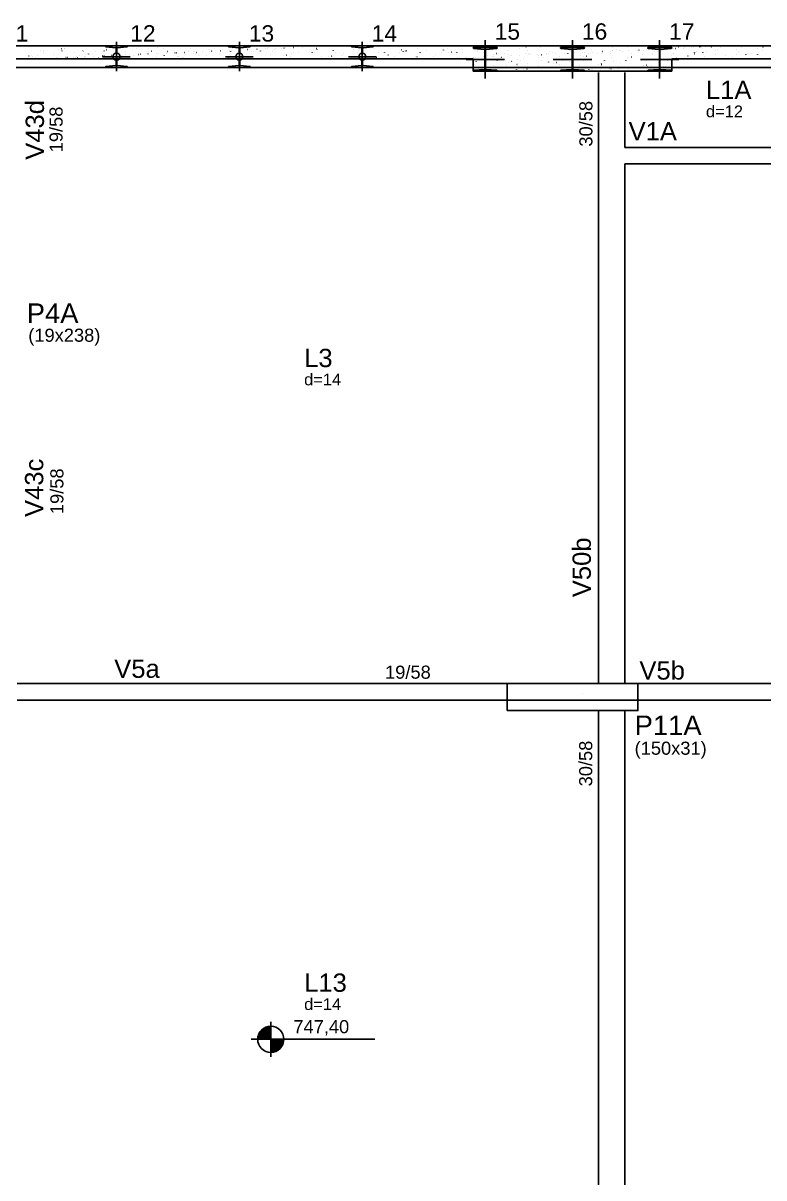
# Model space of a CAD drawing. Header units: millimetres. Extents: x 4424 to 9312, y 4538 to 9372.
# Drawn here: x 5926 to 6776, y 7634 to 8959 of the extents above; entities that cross this region are included whole.
import ezdxf

# ---------------------------------------------------------------- set-up
doc = ezdxf.new("R2010")
doc.units = ezdxf.units.MM
for name, color, linetype in [('1', 4, 'Continuous'), ('10', 13, 'Continuous'), ('11', 22, 'Continuous'), ('12', 3, 'Continuous'), ('13', 76, 'Continuous'), ('19', 5, 'Continuous'), ('242', 3, 'Continuous'), ('26', 1, 'Continuous'), ('27', 10, 'Continuous'), ('3', 2, 'Continuous'), ('49', 20, 'Continuous'), ('51', 6, 'Continuous'), ('52', 21, 'Continuous'), ('8', 5, 'Continuous'), ('9', 3, 'Continuous')]:
    doc.layers.add(name, color=color, linetype=linetype)
doc.styles.get("Standard").update_dxf_attribs({"font": 'arial.ttf'})

# ---------------------------------------------------------------- blocks, each defined once
blk = doc.blocks.new('_H9EFD498501-005')
for p, q in [((2360.773341, 4540.147915), (2360.773341, 4540.147915)), ((2360.773341, 4540.147915), (2360.773341, 4540.147915)), ((2360.773341, 4539.849098), (2360.773341, 4539.849098)), ((2360.773341, 4539.849098), (2360.773341, 4539.849098)), ((2360.773341, 4539.849098), (2360.773341, 4539.849098)), ((2360.773341, 4531.401439), (2360.773341, 4531.401439)), ((2361.744038, 4540.363114), (2361.81726, 4540.379347)), ((2362.552312, 4533.719839), (2362.597969, 4533.779341)), ((2363.103394, 4539.95083), (2363.178322, 4539.954101)), ((2363.168347, 4534.175131), (2363.178137, 4534.249489)), ((2364.976609, 4540.032616), (2365.051538, 4540.035888)), ((2368.807335, 4541.871545), (2368.852993, 4541.931047)), ((2373.818186, 4540.418648), (2373.893114, 4540.421919)), ((2375.91966, 4540.991566), (2375.92945, 4541.065924)), ((2379.307142, 4531.366203), (2379.380364, 4531.382436)), ((2383.933549, 4540.860294), (2384.008478, 4540.863566)), ((2385.806764, 4540.94208), (2385.881693, 4540.945352)), ((2386.784271, 4533.673854), (2386.829929, 4533.733356)), ((2387.006764, 4535.167079), (2387.016553, 4535.241438)), ((2389.18127, 4536.797683), (2389.226927, 4536.857185)), ((2392.925152, 4541.676806), (2392.970809, 4541.736308)), ((2394.648341, 4541.328112), (2394.72327, 4541.331383)), ((2396.514359, 4535.180951), (2396.587581, 4535.197184)), ((2398.270078, 4530.681043), (2398.279867, 4530.755402)), ((2399.758076, 4541.983515), (2399.767866, 4542.057873)), ((2400.175469, 4535.992599), (2400.248691, 4536.008832)), ((2404.763704, 4541.769758), (2404.838633, 4541.77303)), ((2406.63692, 4541.851545), (2406.711848, 4541.854816)), ((2410.902088, 4533.479116), (2410.947745, 4533.538617)), ((2411.02139, 4537.497479), (2411.03118, 4537.571837)), ((2413.355465, 4538.914534), (2413.428687, 4538.930767)), ((2415.478497, 4542.237576), (2415.553425, 4542.240848)), ((2417.157112, 4541.630821), (2417.202769, 4541.690323)), ((2422.181915, 4532.23068), (2422.191704, 4532.305038)), ((2425.59386, 4542.679223), (2425.668788, 4542.682494)), ((2427.467075, 4542.761009), (2427.542004, 4542.76428)), ((2430.562682, 4542.729282), (2430.635905, 4542.745515)), ((2434.933228, 4539.047115), (2434.943017, 4539.121473)), ((2435.134048, 4533.433131), (2435.179705, 4533.492632)), ((2437.531046, 4536.556959), (2437.576703, 4536.616461)), ((2441.274929, 4541.436082), (2441.320586, 4541.495584)), ((2446.020331, 4533.222628), (2446.030121, 4533.296986)), ((2448.125786, 4533.732371), (2448.199008, 4533.748604)), ((2451.786896, 4534.54402), (2451.860118, 4534.560252)), ((2458.771644, 4540.039063), (2458.781433, 4540.113422)), ((2459.251865, 4533.238392), (2459.297522, 4533.297893)), ((2464.966892, 4537.465954), (2465.040114, 4537.482187)), ((2465.506888, 4541.390097), (2465.552546, 4541.449599)), ((2362.366668, 4528.085768), (2362.366668, 4528.085768)), ((2362.366668, 4528.085768), (2362.366668, 4528.085768)), ((2364.510057, 4528.085768), (2364.510057, 4528.085768)), ((2366.127146, 4528.444268), (2366.200368, 4528.460501)), ((2374.22058, 4528.085768), (2374.22058, 4528.085768)), ((2374.255451, 4528.350644), (2374.265241, 4528.425002)), ((2382.496382, 4528.085768), (2382.496382, 4528.085768)), ((2382.496382, 4528.085768), (2382.496382, 4528.085768)), ((2386.074491, 4528.085768), (2386.074491, 4528.085768)), ((2397.928403, 4528.085768), (2397.928403, 4528.085768)), ((2397.928403, 4528.085768), (2397.928403, 4528.085768)), ((2397.928403, 4528.085768), (2397.928403, 4528.085768)), ((2406.763627, 4528.085768), (2406.763627, 4528.085768)), ((2406.763627, 4528.085768), (2406.763627, 4528.085768)), ((2406.763627, 4528.085768), (2406.763627, 4528.085768)), ((2407.158205, 4528.599993), (2407.203863, 4528.659494)), ((2409.782315, 4528.085768), (2409.782315, 4528.085768)), ((2409.782315, 4528.085768), (2409.782315, 4528.085768)), ((2409.782315, 4528.085768), (2409.782315, 4528.085768)), ((2421.636227, 4528.085768), (2421.636227, 4528.085768)), ((2421.636227, 4528.085768), (2421.636227, 4528.085768)), ((2422.655606, 4528.085768), (2422.655606, 4528.085768)), ((2422.655606, 4528.085768), (2422.655606, 4528.085768)), ((2430.918569, 4529.917623), (2430.991791, 4529.933856)), ((2431.030872, 4528.085768), (2431.030872, 4528.085768)), ((2431.030872, 4528.085768), (2431.030872, 4528.085768)), ((2433.490139, 4528.085768), (2433.490139, 4528.085768)), ((2433.490139, 4528.085768), (2433.490139, 4528.085768)), ((2445.344051, 4528.085768), (2445.344051, 4528.085768)), ((2455.298117, 4528.085768), (2455.298117, 4528.085768)), ((2455.298117, 4528.085768), (2455.298117, 4528.085768)), ((2455.298117, 4528.085768), (2455.298117, 4528.085768)), ((2455.507982, 4528.359269), (2455.553639, 4528.41877)), ((2457.197963, 4528.085768), (2457.197963, 4528.085768)), ((2457.197963, 4528.085768), (2457.197963, 4528.085768)), ((2457.197963, 4528.085768), (2457.197963, 4528.085768)), ((2457.283645, 4528.736592), (2457.293435, 4528.81095))]:
    blk.add_line(p, q)
blk = doc.blocks.new('_H9EFD498501-006')
for p, q in [((2133.226661, 4541.264262), (2133.226661, 4541.264262)), ((2133.226661, 4541.264262), (2133.226661, 4541.264262)), ((2133.226661, 4541.264262), (2133.226661, 4541.264262)), ((2138.201181, 4536.128449), (2138.210971, 4536.202808)), ((2138.457224, 4542.42385), (2138.530447, 4542.440083)), ((2144.686476, 4530.414541), (2144.761405, 4530.417813)), ((2145.035389, 4534.877473), (2145.081046, 4534.936975)), ((2147.432387, 4538.001302), (2147.478044, 4538.060804)), ((2149.464495, 4531.642413), (2149.474285, 4531.716772)), ((2150.952494, 4542.944885), (2150.962283, 4543.019243)), ((2151.17627, 4542.880425), (2151.221927, 4542.939927)), ((2154.801839, 4530.856188), (2154.876768, 4530.859459)), ((2156.020328, 4533.426938), (2156.09355, 4533.443171)), ((2156.675055, 4530.937974), (2156.749983, 4530.941245)), ((2159.681438, 4534.238587), (2159.75466, 4534.25482)), ((2162.215808, 4538.458848), (2162.225597, 4538.533207)), ((2165.516631, 4531.324006), (2165.59156, 4531.327277)), ((2169.153206, 4534.682735), (2169.198863, 4534.742236)), ((2172.861434, 4537.160522), (2172.934656, 4537.176755)), ((2173.376333, 4533.192049), (2173.386122, 4533.266408)), ((2175.40823, 4542.83444), (2175.453887, 4542.893942)), ((2175.631995, 4531.765652), (2175.706923, 4531.768923)), ((2177.50521, 4531.847438), (2177.580139, 4531.85071)), ((2186.127645, 4540.008485), (2186.137435, 4540.082843)), ((2186.346787, 4532.23347), (2186.421716, 4532.236741)), ((2190.068651, 4540.97527), (2190.141873, 4540.991503)), ((2193.385166, 4534.63675), (2193.430823, 4534.696251)), ((2193.729761, 4541.786919), (2193.802984, 4541.803151)), ((2195.782164, 4537.760578), (2195.827821, 4537.82008)), ((2196.46215, 4532.675116), (2196.537079, 4532.678388)), ((2197.214749, 4534.183998), (2197.224538, 4534.258356)), ((2198.335366, 4532.756902), (2198.410294, 4532.760174)), ((2199.526047, 4542.639701), (2199.571704, 4542.699203)), ((2207.176942, 4533.142934), (2207.251871, 4533.146205)), ((2207.631755, 4531.978359), (2207.704977, 4531.994592)), ((2209.966061, 4541.000433), (2209.975851, 4541.074792)), ((2211.292865, 4532.790007), (2211.366087, 4532.80624)), ((2217.292306, 4533.58458), (2217.367234, 4533.587852)), ((2217.502982, 4534.442011), (2217.54864, 4534.501512)), ((2219.165521, 4533.666367), (2219.24045, 4533.669638)), ((2221.229375, 4536.514397), (2221.239165, 4536.588755)), ((2223.758006, 4542.593716), (2223.803663, 4542.653218)), ((2224.472861, 4535.711942), (2224.546083, 4535.728175)), ((2228.007098, 4534.052398), (2228.082026, 4534.05567)), ((2232.3899, 4531.247598), (2232.39969, 4531.321957)), ((2238.122461, 4534.494045), (2238.19739, 4534.497316)), ((2239.995676, 4534.575831), (2240.070605, 4534.579102)), ((2241.680078, 4539.52669), (2241.7533, 4539.542923)), ((2241.734942, 4534.396026), (2241.780599, 4534.455527)), ((2244.13194, 4537.519855), (2244.177597, 4537.579356)), ((2245.141213, 4538.064033), (2245.151002, 4538.138392)), ((2245.341188, 4540.338339), (2245.41441, 4540.354572)), ((2247.875823, 4542.398978), (2247.92148, 4542.458479)), ((2248.837253, 4534.961862), (2248.912182, 4534.965134)), ((2256.228316, 4532.239547), (2256.238106, 4532.313905)), ((2258.952616, 4535.403509), (2259.027545, 4535.40678)), ((2259.243182, 4530.529779), (2259.316404, 4530.546012)), ((2260.825832, 4535.485295), (2260.90076, 4535.488567)), ((2262.904292, 4531.341427), (2262.977514, 4531.35766)), ((2265.852759, 4534.201287), (2265.898416, 4534.260788)), ((2268.979629, 4539.055982), (2268.989418, 4539.13034)), ((2269.667409, 4535.871327), (2269.742337, 4535.874598)), ((2272.107783, 4542.352993), (2272.15344, 4542.412494)), ((2276.084288, 4534.263362), (2276.15751, 4534.279595)), ((2279.782772, 4536.312973), (2279.8577, 4536.316244)), ((2280.242943, 4534.569946), (2280.252732, 4534.644304)), ((2281.655987, 4536.394759), (2281.730916, 4536.398031)), ((2290.084719, 4534.155302), (2290.130376, 4534.214803)), ((2290.497564, 4536.780791), (2290.572493, 4536.784062)), ((2292.481717, 4537.279131), (2292.527374, 4537.338632)), ((2292.994255, 4541.386381), (2293.004045, 4541.460739)), ((2293.291505, 4538.07811), (2293.364727, 4538.094343)), ((2296.225599, 4542.158254), (2296.271257, 4542.217755)), ((2296.952615, 4538.889759), (2297.025837, 4538.905992)), ((2300.612927, 4537.222437), (2300.687856, 4537.225709)), ((2302.486143, 4537.304224), (2302.561071, 4537.307495)), ((2304.15478, 4536.119582), (2304.16457, 4536.19394)), ((2310.132611, 4541.811694), (2310.205834, 4541.827927)), ((2311.327719, 4537.690255), (2311.402648, 4537.693527)), ((2314.202535, 4533.960563), (2314.248192, 4534.020065)), ((2315.241884, 4530.295095), (2315.251673, 4530.369454)), ((2316.906093, 4542.936017), (2316.915882, 4543.010376)), ((2320.457559, 4542.112269), (2320.503216, 4542.17177)), ((2321.443083, 4538.131901), (2321.518011, 4538.135173)), ((2323.316298, 4538.213688), (2323.391227, 4538.216959)), ((2327.695715, 4532.814782), (2327.768937, 4532.831015)), ((2327.993196, 4537.111531), (2328.002986, 4537.185889)), ((2332.157875, 4538.599719), (2332.232803, 4538.602991)), ((2338.434495, 4533.914578), (2338.480152, 4533.97408)), ((2339.25651, 4532.625495), (2339.2663, 4532.699853)), ((2340.831493, 4537.038407), (2340.87715, 4537.097908)), ((2342.273238, 4539.041366), (2342.348167, 4539.044637)), ((2344.146454, 4539.123152), (2344.221382, 4539.126423)), ((2344.575376, 4541.91753), (2344.621033, 4541.977032)), ((2344.902932, 4536.629531), (2344.976154, 4536.645764)), ((2348.564042, 4537.441179), (2348.637264, 4537.457412)), ((2352.007823, 4539.44193), (2352.017612, 4539.516288)), ((2352.98803, 4539.509184), (2353.062959, 4539.512455)), ((2133.226661, 4529.914195), (2133.226661, 4529.914195)), ((2133.226661, 4529.914195), (2133.226661, 4529.914195)), ((2133.226661, 4529.914195), (2133.226661, 4529.914195)), ((2133.226661, 4528.373704), (2133.226661, 4528.373704)), ((2133.226661, 4528.373704), (2133.226661, 4528.373704)), ((2133.226661, 4519.488039), (2133.226661, 4519.488039)), ((2133.226661, 4519.488039), (2133.226661, 4519.488039)), ((2133.226661, 4519.488039), (2133.226661, 4519.488039)), ((2133.971684, 4529.946723), (2134.046613, 4529.949995)), ((2135.036483, 4521.846645), (2135.08214, 4521.906146)), ((2135.844899, 4530.02851), (2135.919828, 4530.031781)), ((2136.713183, 4524.825978), (2136.722972, 4524.900336)), ((2138.780365, 4526.725768), (2138.826023, 4526.785269)), ((2138.813111, 4529.61219), (2138.886333, 4529.628423)), ((2139.535109, 4516.881696), (2139.608331, 4516.897929)), ((2143.196219, 4517.693344), (2143.269441, 4517.709577)), ((2147.873707, 4519.559179), (2147.883497, 4519.633537)), ((2156.376215, 4520.615279), (2156.449437, 4520.631512)), ((2156.757301, 4518.528077), (2156.802958, 4518.587579)), ((2160.62502, 4526.375614), (2160.63481, 4526.449973)), ((2163.012325, 4526.679783), (2163.057982, 4526.739284)), ((2165.409323, 4529.803611), (2165.45498, 4529.863113)), ((2171.712124, 4520.551127), (2171.721913, 4520.625486)), ((2173.583432, 4524.430027), (2173.656654, 4524.44626)), ((2177.244542, 4525.241676), (2177.317764, 4525.257909)), ((2180.989261, 4518.482092), (2181.034918, 4518.541594)), ((2183.386259, 4521.605921), (2183.431916, 4521.665422)), ((2184.463436, 4527.367563), (2184.473226, 4527.441921)), ((2187.130142, 4526.485044), (2187.175799, 4526.544545)), ((2190.424538, 4528.16361), (2190.49776, 4528.179843)), ((2195.72675, 4522.881527), (2195.73654, 4522.955885)), ((2205.107078, 4518.287353), (2205.152735, 4518.346855)), ((2206.887275, 4517.614728), (2206.897064, 4517.689086)), ((2207.987642, 4519.166699), (2208.060864, 4519.182932)), ((2208.478063, 4529.697962), (2208.487852, 4529.77232)), ((2211.362102, 4526.439059), (2211.407759, 4526.49856)), ((2213.7591, 4529.562888), (2213.804757, 4529.622389)), ((2219.638587, 4524.431163), (2219.648377, 4524.505521)), ((2225.194859, 4522.981447), (2225.268081, 4522.99768)), ((2228.855969, 4523.793096), (2228.929191, 4523.809329)), ((2229.339037, 4518.241368), (2229.384695, 4518.30087)), ((2230.725691, 4518.606676), (2230.735481, 4518.681035)), ((2231.736036, 4521.365197), (2231.781693, 4521.424699)), ((2235.479918, 4526.24432), (2235.525575, 4526.303822)), ((2242.035965, 4526.715031), (2242.109187, 4526.731264)), ((2243.477004, 4525.423111), (2243.486793, 4525.49747)), ((2253.456854, 4518.04663), (2253.502511, 4518.106131)), ((2254.740318, 4520.937075), (2254.750107, 4521.011434)), ((2259.599069, 4517.718119), (2259.672291, 4517.734352)), ((2259.711878, 4526.198335), (2259.757535, 4526.257837)), ((2262.108876, 4529.322164), (2262.154533, 4529.381665)), ((2267.49163, 4527.753511), (2267.50142, 4527.827869)), ((2276.806286, 4521.532867), (2276.879508, 4521.5491)), ((2277.688814, 4518.000645), (2277.734471, 4518.060146)), ((2278.652155, 4522.486712), (2278.661944, 4522.56107)), ((2280.085812, 4521.124473), (2280.131469, 4521.183975)), ((2280.467396, 4522.344516), (2280.540618, 4522.360749)), ((2283.829695, 4526.003596), (2283.875352, 4526.063098)), ((2291.403467, 4529.303147), (2291.413257, 4529.377505)), ((2293.647392, 4525.266451), (2293.720614, 4525.282684)), ((2300.039903, 4517.093284), (2300.114832, 4517.096555)), ((2301.806631, 4517.805906), (2301.852288, 4517.865407)), ((2302.490571, 4523.47866), (2302.500361, 4523.553019)), ((2308.061654, 4525.957611), (2308.107312, 4526.017113)), ((2310.155266, 4517.53493), (2310.230195, 4517.538201)), ((2310.458653, 4529.08144), (2310.50431, 4529.140942)), ((2310.854609, 4529.081199), (2310.927831, 4529.097432)), ((2312.028482, 4517.616716), (2312.10341, 4517.619988)), ((2313.753885, 4518.992624), (2313.763675, 4519.066982)), ((2314.515719, 4529.892848), (2314.588941, 4529.909081)), ((2320.870059, 4518.002748), (2320.944987, 4518.006019)), ((2326.03859, 4517.759921), (2326.084247, 4517.819422)), ((2326.505198, 4525.809059), (2326.514987, 4525.883418)), ((2328.417713, 4520.084288), (2328.490935, 4520.100521)), ((2328.435588, 4520.88375), (2328.481246, 4520.943251)), ((2330.985422, 4518.444394), (2331.06035, 4518.447666)), ((2332.078823, 4520.895936), (2332.152045, 4520.912169)), ((2332.179471, 4525.762873), (2332.225128, 4525.822374)), ((2332.858637, 4518.526181), (2332.933566, 4518.529452)), ((2337.665722, 4520.54226), (2337.675512, 4520.616619)), ((2341.700214, 4518.912212), (2341.775143, 4518.915484)), ((2345.258819, 4523.817871), (2345.332041, 4523.834104)), ((2350.156407, 4517.565182), (2350.202064, 4517.624684)), ((2350.417035, 4527.358696), (2350.426824, 4527.433054)), ((2351.815577, 4519.353858), (2351.890506, 4519.35713)), ((2353.688793, 4519.435645), (2353.763721, 4519.438916)), ((2356.411431, 4525.716888), (2356.457088, 4525.776389)), ((2358.808429, 4528.840716), (2358.854086, 4528.900218)), ((2133.226661, 4515.483146), (2133.226661, 4515.483146)), ((2133.226661, 4515.483146), (2133.226661, 4515.483146)), ((2133.226661, 4515.483146), (2133.226661, 4515.483146)), ((2135.253919, 4513.741768), (2135.253919, 4513.741768)), ((2135.253919, 4513.741768), (2135.253919, 4513.741768)), ((2135.253919, 4513.741768), (2135.253919, 4513.741768)), ((2147.107831, 4513.741768), (2147.107831, 4513.741768)), ((2147.107831, 4513.741768), (2147.107831, 4513.741768)), ((2153.084637, 4513.741768), (2153.084637, 4513.741768)), ((2158.961743, 4513.741768), (2158.970601, 4513.809051)), ((2158.961743, 4513.741768), (2158.961743, 4513.741768)), ((2170.815655, 4513.741768), (2170.815655, 4513.741768)), ((2177.351882, 4513.741768), (2177.351882, 4513.741768)), ((2177.351882, 4513.741768), (2177.351882, 4513.741768)), ((2182.669566, 4513.741768), (2182.669566, 4513.741768)), ((2182.669566, 4513.741768), (2182.669566, 4513.741768)), ((2182.669566, 4513.741768), (2182.669566, 4513.741768)), ((2182.975438, 4516.065091), (2182.985227, 4516.13945)), ((2183.517359, 4513.741768), (2183.517359, 4513.741768)), ((2183.517359, 4513.741768), (2183.517359, 4513.741768)), ((2183.517359, 4513.741768), (2183.517359, 4513.741768)), ((2191.146535, 4515.433116), (2191.219758, 4515.449349)), ((2194.523478, 4513.741768), (2194.523478, 4513.741768)), ((2194.523478, 4513.741768), (2194.523478, 4513.741768)), ((2194.523478, 4513.741768), (2194.523478, 4513.741768)), ((2194.807645, 4516.244764), (2194.880868, 4516.260997)), ((2201.619128, 4513.741768), (2201.619128, 4513.741768)), ((2206.37739, 4513.741768), (2206.37739, 4513.741768)), ((2206.37739, 4513.741768), (2206.37739, 4513.741768)), ((2218.231302, 4513.741768), (2218.231302, 4513.741768)), ((2218.231302, 4513.741768), (2218.231302, 4513.741768)), ((2223.277576, 4513.741768), (2223.277576, 4513.741768)), ((2223.277576, 4513.741768), (2223.277576, 4513.741768)), ((2223.277576, 4513.741768), (2223.277576, 4513.741768)), ((2225.886373, 4513.741768), (2225.886373, 4513.741768)), ((2225.886373, 4513.741768), (2225.886373, 4513.741768)), ((2226.834645, 4513.897073), (2226.909573, 4513.900345)), ((2228.70786, 4513.978859), (2228.782789, 4513.982131)), ((2230.085214, 4513.741768), (2230.085214, 4513.741768)), ((2237.549437, 4514.364891), (2237.624366, 4514.368163)), ((2241.662908, 4513.741768), (2241.662908, 4513.741768)), ((2241.662908, 4513.741768), (2241.662908, 4513.741768)), ((2241.662908, 4513.741768), (2241.662908, 4513.741768)), ((2241.939126, 4513.741768), (2241.939126, 4513.741768)), ((2241.939126, 4513.741768), (2241.939126, 4513.741768)), ((2241.939126, 4513.741768), (2241.939126, 4513.741768)), ((2241.989005, 4514.12064), (2241.998795, 4514.194998)), ((2242.757962, 4513.984536), (2242.831185, 4514.000769)), ((2246.419072, 4514.796185), (2246.492295, 4514.812417)), ((2247.6648, 4514.806537), (2247.739729, 4514.809809)), ((2249.538016, 4514.888324), (2249.612944, 4514.891595)), ((2250.153618, 4513.741768), (2250.153618, 4513.741768)), ((2253.793038, 4513.741768), (2253.793038, 4513.741768)), ((2253.793038, 4513.741768), (2253.793038, 4513.741768)), ((2253.793038, 4513.741768), (2253.793038, 4513.741768)), ((2258.379592, 4515.274355), (2258.454521, 4515.277627)), ((2265.646949, 4513.741768), (2265.646949, 4513.741768)), ((2265.646949, 4513.741768), (2265.646949, 4513.741768)), ((2265.900842, 4515.670276), (2265.910632, 4515.744635)), ((2268.494956, 4515.716002), (2268.569884, 4515.719273)), ((2270.368171, 4515.797788), (2270.4431, 4515.801059)), ((2274.420863, 4513.741768), (2274.420863, 4513.741768)), ((2274.420863, 4513.741768), (2274.420863, 4513.741768)), ((2277.500861, 4513.741768), (2277.500861, 4513.741768)), ((2277.500861, 4513.741768), (2277.500861, 4513.741768)), ((2279.209748, 4516.18382), (2279.284676, 4516.187091)), ((2289.325111, 4516.625466), (2289.40004, 4516.628737)), ((2289.354773, 4513.741768), (2289.354773, 4513.741768)), ((2289.739259, 4516.662225), (2289.749048, 4516.736583)), ((2291.198326, 4516.707252), (2291.273255, 4516.710524)), ((2298.688108, 4513.741768), (2298.688108, 4513.741768)), ((2299.808456, 4513.741768), (2299.808456, 4513.741768)), ((2299.808456, 4513.741768), (2299.808456, 4513.741768)), ((2301.208685, 4513.741768), (2301.208685, 4513.741768)), ((2311.210495, 4516.269539), (2311.283718, 4516.285772)), ((2313.062597, 4513.741768), (2313.062597, 4513.741768)), ((2313.062597, 4513.741768), (2313.062597, 4513.741768)), ((2313.062597, 4513.741768), (2313.062597, 4513.741768)), ((2322.955353, 4513.741768), (2322.955353, 4513.741768)), ((2322.955353, 4513.741768), (2322.955353, 4513.741768)), ((2324.916509, 4513.741768), (2324.924199, 4513.800183)), ((2324.916509, 4513.741768), (2324.916509, 4513.741768)), ((2324.916509, 4513.741768), (2324.916509, 4513.741768)), ((2336.770421, 4513.741768), (2336.770421, 4513.741768)), ((2336.770421, 4513.741768), (2336.770421, 4513.741768)), ((2347.222599, 4513.741768), (2347.222599, 4513.741768)), ((2348.624332, 4513.741768), (2348.624332, 4513.741768)), ((2348.752826, 4514.717774), (2348.762615, 4514.792132)), ((2357.954004, 4513.741768), (2357.954004, 4513.741768)), ((2357.954004, 4513.741768), (2357.954004, 4513.741768)), ((2360.478244, 4513.741768), (2360.478244, 4513.741768))]:
    blk.add_line(p, q)
blk = doc.blocks.new('_H9EFD498501-007')
for p, q in [((1623.420839, 4531.367494), (1623.494061, 4531.383727)), ((1627.081949, 4532.179142), (1627.155171, 4532.195375)), ((1627.838704, 4531.234754), (1627.848494, 4531.309112)), ((1633.561782, 4532.451573), (1633.607439, 4532.511074)), ((1637.305665, 4537.330696), (1637.351322, 4537.390197)), ((1640.261945, 4535.101077), (1640.335167, 4535.11731)), ((1640.590017, 4538.051189), (1640.599806, 4538.125547)), ((1651.853331, 4533.565153), (1651.86312, 4533.639511)), ((1657.469162, 4538.915825), (1657.542384, 4538.932058)), ((1661.130272, 4539.727474), (1661.203494, 4539.743707)), ((1661.537625, 4537.284711), (1661.583282, 4537.344212)), ((1663.934623, 4540.40854), (1663.98028, 4540.468041)), ((1664.604643, 4540.381588), (1664.614433, 4540.455947)), ((1675.765168, 4535.114789), (1675.774958, 4535.189148)), ((1676.880718, 4530.093835), (1676.955646, 4530.097107)), ((1678.693376, 4530.730562), (1678.766598, 4530.746795)), ((1681.911559, 4532.210849), (1681.957216, 4532.270351)), ((1685.655441, 4537.089972), (1685.701099, 4537.149474)), ((1686.996081, 4530.535482), (1687.071009, 4530.538753)), ((1688.869296, 4530.617268), (1688.944225, 4530.62054)), ((1691.873372, 4533.652497), (1691.946594, 4533.66873)), ((1697.710873, 4531.0033), (1697.785802, 4531.006571)), ((1699.603584, 4536.106738), (1699.613374, 4536.181096)), ((1707.826236, 4531.444946), (1707.901165, 4531.448217)), ((1709.080589, 4537.467245), (1709.153811, 4537.483478)), ((1709.699452, 4531.526732), (1709.77438, 4531.530004)), ((1709.887401, 4537.043987), (1709.933058, 4537.103489)), ((1710.866898, 4531.620702), (1710.876688, 4531.69506)), ((1712.284399, 4540.167816), (1712.330056, 4540.227317)), ((1712.741699, 4538.278894), (1712.814921, 4538.295127)), ((1718.541028, 4531.912764), (1718.615957, 4531.916035)), ((1723.618211, 4538.437137), (1723.628, 4538.511495)), ((1725.921695, 4541.200829), (1725.994918, 4541.217062)), ((1728.656392, 4532.35441), (1728.73132, 4532.357682)), ((1730.261335, 4531.970125), (1730.306992, 4532.029627)), ((1730.529607, 4532.436197), (1730.604536, 4532.439468)), ((1734.005218, 4536.849248), (1734.050875, 4536.90875)), ((1734.778735, 4533.170338), (1734.788525, 4533.244696)), ((1739.371184, 4532.822228), (1739.446113, 4532.8255)), ((1743.484799, 4532.203917), (1743.558021, 4532.22015)), ((1747.530048, 4539.986773), (1747.539838, 4540.061132)), ((1749.486547, 4533.263874), (1749.561476, 4533.267146)), ((1751.359763, 4533.345661), (1751.434691, 4533.348932)), ((1758.237177, 4536.803263), (1758.282835, 4536.862765)), ((1758.617152, 4534.162287), (1758.626941, 4534.236645)), ((1760.201339, 4533.731692), (1760.276268, 4533.734964)), ((1760.634176, 4539.927092), (1760.679833, 4539.986594)), ((1760.692016, 4536.018666), (1760.765238, 4536.034898)), ((1764.353126, 4536.830314), (1764.426348, 4536.846547)), ((1770.316703, 4534.173339), (1770.391631, 4534.17661)), ((1771.368464, 4540.978722), (1771.378254, 4541.05308)), ((1772.189918, 4534.255125), (1772.264847, 4534.258396)), ((1777.533122, 4539.752249), (1777.606344, 4539.768482)), ((1778.611112, 4531.729402), (1778.656769, 4531.788903)), ((1781.031495, 4534.641157), (1781.106423, 4534.644428)), ((1782.354994, 4536.608525), (1782.400651, 4536.668026)), ((1782.631778, 4536.492686), (1782.641568, 4536.567044)), ((1791.146858, 4535.082803), (1791.221787, 4535.086074)), ((1793.020073, 4535.164589), (1793.095002, 4535.167861)), ((1793.792303, 4531.225887), (1793.802092, 4531.300245)), ((1795.096226, 4530.755338), (1795.169448, 4530.77157)), ((1801.86165, 4535.550621), (1801.936579, 4535.553892)), ((1806.543615, 4538.042322), (1806.553405, 4538.11668)), ((1806.586954, 4536.56254), (1806.632611, 4536.622041)), ((1808.983952, 4539.686368), (1809.029609, 4539.74587)), ((1811.977013, 4535.992267), (1812.051942, 4535.995539)), ((1812.303443, 4534.570086), (1812.376665, 4534.586319)), ((1813.850229, 4536.074053), (1813.925157, 4536.077325)), ((1815.964553, 4535.381734), (1816.037775, 4535.397967)), ((1817.630719, 4532.217835), (1817.640509, 4532.292194)), ((1822.691806, 4536.460085), (1822.766734, 4536.463357)), ((1826.960888, 4531.488678), (1827.006545, 4531.548179)), ((1829.144549, 4538.303669), (1829.217771, 4538.319902)), ((1830.382032, 4539.034271), (1830.391821, 4539.108629)), ((1830.704771, 4536.367801), (1830.750428, 4536.427302)), ((1832.807169, 4536.901731), (1832.882097, 4536.905003)), ((1834.680384, 4536.983518), (1834.755313, 4536.986789)), ((1841.645346, 4534.548234), (1841.655135, 4534.622593)), ((1843.521961, 4537.369549), (1843.59689, 4537.372821)), ((1853.637324, 4537.811196), (1853.712253, 4537.814467)), ((1854.93673, 4536.321816), (1854.982388, 4536.381317)), ((1855.51054, 4537.892982), (1855.585468, 4537.896253)), ((1857.333729, 4539.445645), (1857.379386, 4539.505146)), ((1863.91487, 4533.121506), (1863.988092, 4533.137739)), ((1864.352116, 4538.279014), (1864.427045, 4538.282285)), ((1865.557183, 4536.097871), (1865.566972, 4536.172229)), ((1867.57598, 4533.933154), (1867.649202, 4533.949387)), ((1874.46748, 4538.72066), (1874.542408, 4538.723931)), ((1875.310664, 4531.247954), (1875.356322, 4531.307456)), ((1876.340695, 4538.802446), (1876.415624, 4538.805718)), ((1876.644287, 4530.273384), (1876.654076, 4530.347742)), ((1879.054547, 4536.127077), (1879.100204, 4536.186579)), ((1880.755976, 4536.855089), (1880.829198, 4536.871322)), ((1885.182272, 4539.188478), (1885.2572, 4539.191749)), ((1889.395599, 4537.089819), (1889.405389, 4537.164178)), ((1895.297635, 4539.630124), (1895.372564, 4539.633395)), ((1897.17085, 4539.71191), (1897.245779, 4539.715182)), ((1897.963193, 4540.669837), (1898.036415, 4540.68607)), ((1900.658913, 4532.603783), (1900.668703, 4532.678141)), ((1903.286507, 4536.081092), (1903.332164, 4536.140594)), ((1905.683505, 4539.204921), (1905.729162, 4539.264422)), ((1906.012427, 4540.097942), (1906.087356, 4540.101213)), ((1913.410226, 4539.420218), (1913.420015, 4539.494577)), ((1915.526297, 4531.672926), (1915.599519, 4531.689159)), ((1916.12779, 4540.539588), (1916.202719, 4540.54286)), ((1918.001006, 4540.621375), (1918.075935, 4540.624646)), ((1919.187407, 4532.484575), (1919.260629, 4532.500808)), ((1923.660441, 4531.00723), (1923.706098, 4531.066732)), ((1924.57075, 4534.153419), (1924.58054, 4534.227778)), ((1926.842583, 4541.007406), (1926.917511, 4541.010678)), ((1927.404324, 4535.886353), (1927.449981, 4535.945855)), ((1932.367403, 4535.406509), (1932.440625, 4535.422742)), ((1937.322063, 4540.969855), (1937.331852, 4541.044213)), ((1948.409167, 4535.145368), (1948.418956, 4535.219726)), ((1949.57462, 4539.221258), (1949.647842, 4539.237491)), ((1951.636283, 4535.840368), (1951.68194, 4535.89987)), ((1953.23573, 4540.032906), (1953.308952, 4540.049139)), ((1954.033281, 4538.964197), (1954.078939, 4539.023699)), ((1959.672481, 4530.659332), (1959.68227, 4530.73369)), ((1967.137724, 4530.224346), (1967.210946, 4530.240579)), ((1970.798834, 4531.035995), (1970.872056, 4531.052228)), ((1972.010217, 4530.766507), (1972.055874, 4530.826008)), ((1972.423793, 4537.475767), (1972.433583, 4537.550125)), ((1975.7541, 4535.64563), (1975.799757, 4535.705131)), ((1983.584318, 4532.208968), (1983.594107, 4532.283326)), ((1983.97883, 4533.95793), (1984.052052, 4533.974163)), ((1996.33563, 4539.025403), (1996.34542, 4539.099762)), ((1999.98606, 4535.599645), (2000.031717, 4535.659146)), ((2001.186047, 4537.772678), (2001.259269, 4537.788911)), ((2002.383058, 4538.723473), (2002.428715, 4538.782975)), ((2004.847157, 4538.584326), (2004.920379, 4538.600559)), ((2007.422734, 4533.200917), (2007.432523, 4533.275275)), ((2020.174047, 4540.017352), (2020.183836, 4540.09171)), ((2020.359994, 4530.525783), (2020.405651, 4530.585284)), ((2024.103877, 4535.404906), (2024.149534, 4535.464407)), ((2031.437361, 4535.531316), (2031.44715, 4535.605674)), ((2035.590257, 4532.50935), (2035.663479, 4532.525583)), ((2042.597885, 4530.264517), (2042.607675, 4530.338875)), ((2048.335836, 4535.358921), (2048.381493, 4535.418422)), ((2050.732834, 4538.48275), (2050.778491, 4538.542251)), ((2052.797474, 4536.324098), (2052.870696, 4536.340331)), ((2055.349198, 4537.080952), (2055.358987, 4537.15531)), ((2056.458584, 4537.135747), (2056.531806, 4537.15198)), ((2066.436301, 4531.256465), (2066.446091, 4531.330824)), ((2068.70977, 4530.285059), (2068.755427, 4530.344561)), ((2069.63858, 4540.057681), (2069.711802, 4540.073914)), ((2072.453653, 4535.164182), (2072.49931, 4535.223684)), ((2079.187614, 4538.072901), (2079.197403, 4538.147259)), ((2087.201684, 4531.06077), (2087.274906, 4531.077003)), ((2090.450928, 4533.586864), (2090.460717, 4533.661223)), ((2096.685613, 4535.118197), (2096.73127, 4535.177699)), ((2099.082611, 4538.242026), (2099.128268, 4538.301527)), ((2103.202241, 4540.4033), (2103.21203, 4540.477658)), ((2104.408901, 4534.875518), (2104.482123, 4534.891751)), ((2108.070011, 4535.687167), (2108.143233, 4535.7034)), ((2114.362765, 4535.136501), (2114.372555, 4535.210859)), ((2117.059547, 4530.044335), (2117.105204, 4530.103837)), ((2120.80343, 4534.923458), (2120.849087, 4534.98296)), ((2121.250007, 4538.609102), (2121.323229, 4538.625335)), ((1627.424132, 4528.085768), (1627.424132, 4528.085768)), ((1630.211782, 4528.085768), (1630.211782, 4528.085768)), ((1630.211782, 4528.085768), (1630.211782, 4528.085768)), ((1630.888408, 4528.085768), (1630.888408, 4528.085768)), ((1630.888408, 4528.085768), (1630.888408, 4528.085768)), ((1631.164784, 4529.327744), (1631.210441, 4529.387246)), ((1635.220407, 4528.274907), (1635.295335, 4528.278178)), ((1639.278044, 4528.085768), (1639.278044, 4528.085768)), ((1645.33577, 4528.716553), (1645.410699, 4528.719825)), ((1647.208985, 4528.79834), (1647.283914, 4528.801611)), ((1651.131956, 4528.085768), (1651.131956, 4528.085768)), ((1651.131956, 4528.085768), (1651.131956, 4528.085768)), ((1651.131956, 4528.085768), (1651.131956, 4528.085768)), ((1654.479027, 4528.085768), (1654.479027, 4528.085768)), ((1655.282601, 4529.133005), (1655.328258, 4529.192507)), ((1656.050562, 4529.184371), (1656.125491, 4529.187643)), ((1662.985868, 4528.085768), (1662.985868, 4528.085768)), ((1662.985868, 4528.085768), (1662.985868, 4528.085768)), ((1663.013855, 4528.298354), (1663.023645, 4528.372712)), ((1666.165925, 4529.626018), (1666.240854, 4529.629289)), ((1666.763479, 4528.085768), (1666.763479, 4528.085768)), ((1666.763479, 4528.085768), (1666.763479, 4528.085768)), ((1666.763479, 4528.085768), (1666.763479, 4528.085768)), ((1668.039141, 4529.707804), (1668.114069, 4529.711075)), ((1674.83978, 4528.085768), (1674.83978, 4528.085768)), ((1674.83978, 4528.085768), (1674.83978, 4528.085768)), ((1675.032266, 4529.918914), (1675.105488, 4529.935147)), ((1678.746272, 4528.085768), (1678.746272, 4528.085768)), ((1678.746272, 4528.085768), (1678.746272, 4528.085768)), ((1679.514561, 4529.08702), (1679.560218, 4529.146522)), ((1686.693692, 4528.085768), (1686.693692, 4528.085768)), ((1686.852272, 4529.290303), (1686.862061, 4529.364661)), ((1698.547604, 4528.085768), (1698.547604, 4528.085768)), ((1703.013518, 4528.085768), (1703.013518, 4528.085768)), ((1703.632377, 4528.892282), (1703.678034, 4528.951783)), ((1710.401515, 4528.085768), (1710.401515, 4528.085768)), ((1710.401515, 4528.085768), (1710.401515, 4528.085768)), ((1710.401515, 4528.085768), (1710.401515, 4528.085768)), ((1722.255427, 4528.085768), (1722.255427, 4528.085768)), ((1722.255427, 4528.085768), (1722.255427, 4528.085768)), ((1722.255427, 4528.085768), (1722.255427, 4528.085768)), ((1724.909027, 4528.085768), (1724.909027, 4528.085768)), ((1724.909027, 4528.085768), (1724.909027, 4528.085768)), ((1724.909027, 4528.085768), (1724.909027, 4528.085768)), ((1726.643693, 4528.470334), (1726.716915, 4528.486567)), ((1727.280763, 4528.085768), (1727.280763, 4528.085768)), ((1727.280763, 4528.085768), (1727.280763, 4528.085768)), ((1727.864337, 4528.846297), (1727.909994, 4528.905798)), ((1730.304803, 4529.281983), (1730.378025, 4529.298215)), ((1734.109339, 4528.085768), (1734.109339, 4528.085768)), ((1734.109339, 4528.085768), (1734.109339, 4528.085768)), ((1745.963251, 4528.085768), (1745.963251, 4528.085768)), ((1745.963251, 4528.085768), (1745.963251, 4528.085768)), ((1751.548008, 4528.085768), (1751.548008, 4528.085768)), ((1751.982154, 4528.651558), (1752.027811, 4528.711059)), ((1757.817163, 4528.085768), (1757.817163, 4528.085768)), ((1769.671075, 4528.085768), (1769.671075, 4528.085768)), ((1769.671075, 4528.085768), (1769.671075, 4528.085768)), ((1769.671075, 4528.085768), (1769.671075, 4528.085768)), ((1769.880466, 4529.67625), (1769.890255, 4529.750609)), ((1775.815253, 4528.085768), (1775.815253, 4528.085768)), ((1775.815253, 4528.085768), (1775.815253, 4528.085768)), ((1776.214113, 4528.605573), (1776.259771, 4528.665074)), ((1781.524987, 4528.085768), (1781.524987, 4528.085768)), ((1781.524987, 4528.085768), (1781.524987, 4528.085768)), ((1781.524987, 4528.085768), (1781.524987, 4528.085768)), ((1783.054576, 4528.085768), (1783.054576, 4528.085768)), ((1783.054576, 4528.085768), (1783.054576, 4528.085768)), ((1793.378898, 4528.085768), (1793.378898, 4528.085768)), ((1793.378898, 4528.085768), (1793.378898, 4528.085768)), ((1800.082498, 4528.085768), (1800.082498, 4528.085768)), ((1800.33193, 4528.410834), (1800.377587, 4528.470336)), ((1805.23281, 4528.085768), (1805.23281, 4528.085768)), ((1805.23281, 4528.085768), (1805.23281, 4528.085768)), ((1817.086722, 4528.085768), (1817.086722, 4528.085768)), ((1824.349743, 4528.085768), (1824.349743, 4528.085768)), ((1824.349743, 4528.085768), (1824.349743, 4528.085768)), ((1824.56389, 4528.364849), (1824.609547, 4528.424351)), ((1828.940634, 4528.085768), (1828.940634, 4528.085768)), ((1840.794546, 4528.085768), (1840.794546, 4528.085768)), ((1840.794546, 4528.085768), (1840.794546, 4528.085768)), ((1840.794546, 4528.085768), (1840.794546, 4528.085768)), ((1841.200124, 4528.085768), (1841.200124, 4528.085768)), ((1841.200124, 4528.085768), (1841.200124, 4528.085768)), ((1846.707653, 4529.306758), (1846.780875, 4529.322991)), ((1848.616988, 4528.085768), (1848.616988, 4528.085768)), ((1848.681707, 4528.17011), (1848.727364, 4528.229612)), ((1852.648458, 4528.085768), (1852.648458, 4528.085768)), ((1852.648458, 4528.085768), (1852.648458, 4528.085768)), ((1852.80587, 4529.281435), (1852.81566, 4529.355794)), ((1864.50237, 4528.085768), (1864.50237, 4528.085768)), ((1864.50237, 4528.085768), (1864.50237, 4528.085768)), ((1872.884234, 4528.085768), (1872.884234, 4528.085768)), ((1872.884234, 4528.085768), (1872.884234, 4528.085768)), ((1872.913666, 4528.124125), (1872.959323, 4528.183627)), ((1876.356281, 4528.085768), (1876.356281, 4528.085768)), ((1888.210193, 4528.085768), (1888.210193, 4528.085768)), ((1897.151479, 4528.085768), (1897.151479, 4528.085768)), ((1897.151479, 4528.085768), (1897.151479, 4528.085768)), ((1899.345672, 4528.085768), (1899.345672, 4528.085768)), ((1899.345672, 4528.085768), (1899.345672, 4528.085768)), ((1899.345672, 4528.085768), (1899.345672, 4528.085768)), ((1900.064105, 4528.085768), (1900.064105, 4528.085768)), ((1900.064105, 4528.085768), (1900.064105, 4528.085768)), ((1900.064105, 4528.085768), (1900.064105, 4528.085768)), ((1911.918017, 4528.085768), (1911.918017, 4528.085768)), ((1911.918017, 4528.085768), (1911.918017, 4528.085768)), ((1911.918017, 4528.085768), (1911.918017, 4528.085768)), ((1921.418724, 4528.085768), (1921.418724, 4528.085768)), ((1921.418724, 4528.085768), (1921.418724, 4528.085768)), ((1921.418724, 4528.085768), (1921.418724, 4528.085768)), ((1923.771929, 4528.085768), (1923.771929, 4528.085768)), ((1923.771929, 4528.085768), (1923.771929, 4528.085768)), ((1935.625841, 4528.085768), (1935.625841, 4528.085768)), ((1935.657854, 4528.328933), (1935.667643, 4528.403291)), ((1945.685969, 4528.085768), (1945.685969, 4528.085768)), ((1945.685969, 4528.085768), (1945.685969, 4528.085768)), ((1947.479753, 4528.085768), (1947.479753, 4528.085768)), ((1957.49122, 4528.085768), (1957.49122, 4528.085768)), ((1957.49122, 4528.085768), (1957.49122, 4528.085768)), ((1957.49122, 4528.085768), (1957.49122, 4528.085768)), ((1959.333664, 4528.085768), (1959.333664, 4528.085768)), ((1959.333664, 4528.085768), (1959.333664, 4528.085768)), ((1959.333664, 4528.085768), (1959.333664, 4528.085768)), ((1969.953214, 4528.085768), (1969.953214, 4528.085768)), ((1969.953214, 4528.085768), (1969.953214, 4528.085768)), ((1969.953214, 4528.085768), (1969.953214, 4528.085768)), ((1971.187576, 4528.085768), (1971.187576, 4528.085768)), ((1971.187576, 4528.085768), (1971.187576, 4528.085768)), ((1971.187576, 4528.085768), (1971.187576, 4528.085768)), ((1983.041488, 4528.085768), (1983.041488, 4528.085768)), ((1983.041488, 4528.085768), (1983.041488, 4528.085768)), ((1994.220459, 4528.085768), (1994.220459, 4528.085768)), ((1994.220459, 4528.085768), (1994.220459, 4528.085768)), ((1994.8954, 4528.085768), (1994.8954, 4528.085768)), ((1994.8954, 4528.085768), (1994.8954, 4528.085768)), ((2006.749312, 4528.085768), (2006.749312, 4528.085768)), ((2015.636768, 4528.085768), (2015.636768, 4528.085768)), ((2015.636768, 4528.085768), (2015.636768, 4528.085768)), ((2015.636768, 4528.085768), (2015.636768, 4528.085768)), ((2018.487705, 4528.085768), (2018.487705, 4528.085768)), ((2018.487705, 4528.085768), (2018.487705, 4528.085768)), ((2018.487705, 4528.085768), (2018.487705, 4528.085768)), ((2018.603224, 4528.085768), (2018.603224, 4528.085768)), ((2018.603224, 4528.085768), (2018.603224, 4528.085768)), ((2018.603224, 4528.085768), (2018.603224, 4528.085768)), ((2018.686048, 4528.71488), (2018.695837, 4528.789239)), ((2018.749151, 4528.775766), (2018.822373, 4528.791999)), ((2022.410261, 4529.587415), (2022.483483, 4529.603648)), ((2030.457136, 4528.085768), (2030.457136, 4528.085768)), ((2030.457136, 4528.085768), (2030.457136, 4528.085768)), ((2030.457136, 4528.085768), (2030.457136, 4528.085768)), ((2042.311047, 4528.085768), (2042.311047, 4528.085768)), ((2042.311047, 4528.085768), (2042.311047, 4528.085768)), ((2042.75495, 4528.085768), (2042.75495, 4528.085768)), ((2042.75495, 4528.085768), (2042.75495, 4528.085768)), ((2054.164959, 4528.085768), (2054.164959, 4528.085768)), ((2054.164959, 4528.085768), (2054.164959, 4528.085768)), ((2066.018871, 4528.085768), (2066.018871, 4528.085768)), ((2067.022195, 4528.085768), (2067.022195, 4528.085768)), ((2067.022195, 4528.085768), (2067.022195, 4528.085768)), ((2067.022195, 4528.085768), (2067.022195, 4528.085768)), ((2073.782316, 4528.085768), (2073.782316, 4528.085768)), ((2074.021688, 4528.138835), (2074.09491, 4528.155068)), ((2077.872783, 4528.085768), (2077.872783, 4528.085768)), ((2089.726695, 4528.085768), (2089.726695, 4528.085768)), ((2089.726695, 4528.085768), (2089.726695, 4528.085768)), ((2089.726695, 4528.085768), (2089.726695, 4528.085768)), ((2091.28944, 4528.085768), (2091.28944, 4528.085768)), ((2091.28944, 4528.085768), (2091.28944, 4528.085768)), ((2091.348796, 4528.085768), (2091.348796, 4528.085768)), ((2091.348796, 4528.085768), (2091.348796, 4528.085768)), ((2091.348796, 4528.085768), (2091.348796, 4528.085768)), ((2092.311373, 4528.127795), (2092.386302, 4528.131066)), ((2094.184588, 4528.209581), (2094.259517, 4528.212853)), ((2101.580607, 4528.085768), (2101.580607, 4528.085768)), ((2101.580607, 4528.085768), (2101.580607, 4528.085768)), ((2101.611453, 4528.320065), (2101.621242, 4528.394424)), ((2103.026165, 4528.595613), (2103.101094, 4528.598884)), ((2113.141528, 4529.037259), (2113.216457, 4529.040531)), ((2113.434519, 4528.085768), (2113.434519, 4528.085768)), ((2113.434519, 4528.085768), (2113.434519, 4528.085768)), ((2115.014744, 4529.119045), (2115.089673, 4529.122317)), ((2115.556685, 4528.085768), (2115.556685, 4528.085768)), ((2115.556685, 4528.085768), (2115.556685, 4528.085768)), ((2115.556685, 4528.085768), (2115.556685, 4528.085768)), ((2123.856321, 4529.505077), (2123.931249, 4529.508349)), ((2125.28843, 4528.085768), (2125.28843, 4528.085768)), ((2125.449869, 4529.312014), (2125.459658, 4529.386372)), ((2131.927865, 4528.085768), (2131.927865, 4528.085768)), ((2131.927865, 4528.085768), (2131.927865, 4528.085768))]:
    blk.add_line(p, q)

msp = doc.modelspace()

# ---------------------------------------------------------------- linework, layer by layer
for p, q in [((6210.1, 7808), (6210.1, 7813)), ((6210.1, 7813), (6210.1, 7773)), ((6187.6, 7793), (6329.6, 7793))]:
    msp.add_line(p, q)
msp.add_circle((6210.1, 7793), 15)
at = {"layer": '1'}
for points in [[(6586.1, 8902), (6586.1, 8806.5)], [(6616.1, 8816), (6616.1, 8902)], [(7345.6, 8816), (6616.1, 8816)], [(6586.1, 8806.5), (6586.1, 8201)], [(6616.1, 8201), (6616.1, 8797)], [(6616.1, 8797), (7345.6, 8797)], [(8259.8, 8201), (5919.1, 8201)], [(5919.1, 8182), (8259.9, 8182)], [(6586.1, 8170), (6586.1, 7500)], [(6616.1, 7503), (6616.1, 8170)]]:
    msp.add_lwpolyline(points, dxfattribs=at)
at = {"layer": '242'}
for p, q in [((6557.1, 8922), (6557.1, 8922)), ((6567.1, 8190), (6567.1, 8190))]:
    msp.add_line(p, q, dxfattribs=at)
at = {"layer": '27'}
for points in [[(6199.1, 7803.2), (6197.9, 7801.7), (6210.1, 7793)], [(6199.9, 7804), (6199.1, 7803.2), (6210.1, 7793)], [(6200.5, 7804.5), (6199.9, 7804), (6210.1, 7793)], [(6201.2, 7805), (6200.5, 7804.5), (6210.1, 7793)], [(6201.8, 7805.5), (6201.2, 7805), (6210.1, 7793)], [(6202.6, 7806), (6201.8, 7805.5), (6210.1, 7793)], [(6203.2, 7806.3), (6202.6, 7806), (6210.1, 7793)], [(6204.1, 7806.8), (6203.2, 7806.3), (6210.1, 7793)], [(6204.6, 7807), (6204.1, 7806.8), (6210.1, 7793)], [(6205.7, 7807.3), (6204.6, 7807), (6210.1, 7793)], [(6207.1, 7807.7), (6205.7, 7807.3), (6210.1, 7793)], [(6208.3, 7807.9), (6207.1, 7807.7), (6210.1, 7793)], [(6210.1, 7808), (6208.3, 7807.9), (6210.1, 7793)], [(6195.2, 7793.9), (6195.1, 7793), (6210.1, 7793)], [(6210.1, 7793), (6210.1, 7793), (6195.1, 7793)], [(6195.3, 7795.2), (6195.2, 7794), (6210.1, 7793)], [(6195.2, 7794), (6195.2, 7793.9), (6210.1, 7793)], [(6195.4, 7796), (6195.3, 7795.2), (6210.1, 7793)], [(6195.7, 7796.9), (6195.4, 7796), (6210.1, 7793)], [(6196.1, 7798.3), (6195.7, 7796.9), (6210.1, 7793)], [(6196.7, 7799.7), (6196.1, 7798.3), (6210.1, 7793)], [(6197.3, 7800.7), (6196.7, 7799.7), (6210.1, 7793)], [(6197.9, 7801.7), (6197.3, 7800.7), (6210.1, 7793)], [(6225.1, 7793), (6225, 7791.2), (6210.1, 7793)], [(6225, 7791.2), (6224.8, 7790), (6210.1, 7793)], [(6224.8, 7790), (6224.5, 7788.6), (6210.1, 7793)], [(6224.5, 7788.6), (6224.1, 7787.5), (6210.1, 7793)], [(6224.1, 7787.5), (6223.9, 7787), (6210.1, 7793)], [(6223.9, 7787), (6223.5, 7786.1), (6210.1, 7793)], [(6223.5, 7786.1), (6223.1, 7785.4), (6210.1, 7793)], [(6223.1, 7785.4), (6222.6, 7784.6), (6210.1, 7793)], [(6222.6, 7784.6), (6222.2, 7784.1), (6210.1, 7793)], [(6222.2, 7784.1), (6221.6, 7783.4), (6210.1, 7793)], [(6221.6, 7783.4), (6221.1, 7782.8), (6210.1, 7793)], [(6221.1, 7782.8), (6220.3, 7782), (6210.1, 7793)], [(6220.3, 7782), (6218.9, 7780.8), (6210.1, 7793)], [(6218.9, 7780.8), (6217.9, 7780.2), (6210.1, 7793)], [(6217.9, 7780.2), (6216.8, 7779.6), (6210.1, 7793)], [(6216.8, 7779.6), (6215.4, 7779), (6210.1, 7793)], [(6215.4, 7779), (6214.1, 7778.5), (6210.1, 7793)], [(6214.1, 7778.5), (6213.1, 7778.3), (6210.1, 7793)], [(6213.1, 7778.3), (6212.4, 7778.2), (6210.1, 7793)], [(6212.4, 7778.2), (6211.2, 7778), (6210.1, 7793)], [(6211.2, 7778), (6211.1, 7778), (6210.1, 7793)], [(6211.1, 7778), (6210.1, 7778), (6210.1, 7793)], [(6210.1, 7793), (6210.1, 7793), (6210.1, 7778)]]:
    msp.add_solid(points, dxfattribs=at)
at = {"layer": '3'}
msp.add_lwpolyline([(6481.1, 8170), (6631.1, 8170), (6631.1, 8201), (6481.1, 8201), (6481.1, 8170)], dxfattribs=at)
at = {"layer": '49'}
for p, q in [((4496.2, 8932.6), (8286.5, 8932.6)), ((4779.7, 8917.6), (6442.4, 8917.6)), ((6442.4, 8903.3), (6442.4, 8917.6)), ((6669.9, 8917.6), (8266.6, 8917.6)), ((6669.9, 8903.3), (6669.9, 8917.6)), ((4779.7, 8907.6), (8256.6, 8907.6)), ((6442.4, 8903.3), (6669.9, 8903.3))]:
    msp.add_line(p, q, dxfattribs=at)
at = {"layer": '51'}
for p, q in [((6020.6, 8931.8), (6020.6, 8932.6)), ((6020.6, 8932.6), (6045.6, 8932.6)), ((6032.3, 8930.2), (6021.1, 8931.2)), ((6032.7, 8924.1), (6032.7, 8929.6)), ((6033.1, 8903.3), (6033.1, 8937)), ((6033.5, 8929.6), (6033.5, 8924.1)), ((6045.2, 8931.2), (6034, 8930.2)), ((6045.6, 8932.6), (6045.6, 8931.8)), ((6161.6, 8931.8), (6161.6, 8932.6)), ((6161.6, 8932.6), (6186.6, 8932.6)), ((6173.3, 8930.2), (6162.1, 8931.2)), ((6173.7, 8924.1), (6173.7, 8929.6)), ((6174.1, 8903.3), (6174.1, 8937)), ((6174.5, 8929.6), (6174.5, 8924.1)), ((6186.2, 8931.2), (6175, 8930.2)), ((6186.6, 8932.6), (6186.6, 8931.8)), ((6302.6, 8931.8), (6302.6, 8932.6)), ((6302.6, 8932.6), (6327.6, 8932.6)), ((6314.3, 8930.2), (6303.1, 8931.2)), ((6314.7, 8924.1), (6314.7, 8929.6)), ((6315.1, 8903.3), (6315.1, 8937)), ((6315.5, 8929.6), (6315.5, 8924.1)), ((6327.2, 8931.2), (6316, 8930.2)), ((6327.6, 8932.6), (6327.6, 8931.8)), ((6469.9, 8930.8), (6442.4, 8930.8)), ((6442.4, 8930.8), (6442.4, 8930.1)), ((6442.8, 8929.5), (6455.3, 8928.5)), ((6455.8, 8928), (6455.8, 8906)), ((6456.1, 8894.9), (6456.1, 8939.1)), ((6456.1, 8894.9), (6456.1, 8939.1)), ((6456.5, 8906), (6456.5, 8928)), ((6456.9, 8928.5), (6469.5, 8929.5)), ((6469.9, 8930.1), (6469.9, 8930.8)), ((6569.9, 8930.8), (6542.4, 8930.8)), ((6542.4, 8930.8), (6542.4, 8930.1)), ((6542.8, 8929.5), (6555.3, 8928.5)), ((6555.8, 8928), (6555.8, 8906)), ((6556.1, 8894.9), (6556.1, 8939.1)), ((6556.1, 8894.9), (6556.1, 8939.1)), ((6556.5, 8906), (6556.5, 8928)), ((6556.9, 8928.5), (6569.5, 8929.5)), ((6569.9, 8930.1), (6569.9, 8930.8)), ((6669.9, 8930.8), (6642.4, 8930.8)), ((6642.4, 8930.8), (6642.4, 8930.1)), ((6642.8, 8929.5), (6655.3, 8928.5)), ((6655.8, 8928), (6655.8, 8906)), ((6656.1, 8894.9), (6656.1, 8939.1)), ((6656.1, 8894.9), (6656.1, 8939.1)), ((6656.5, 8906), (6656.5, 8928)), ((6656.9, 8928.5), (6669.5, 8929.5)), ((6669.9, 8930.1), (6669.9, 8930.8)), ((6049, 8920.1), (6017.2, 8920.1)), ((6032.7, 8910.6), (6032.7, 8916.1)), ((6033.5, 8916.1), (6033.5, 8910.6)), ((6190, 8920.1), (6158.2, 8920.1)), ((6173.7, 8910.6), (6173.7, 8916.1)), ((6174.5, 8916.1), (6174.5, 8910.6)), ((6331, 8920.1), (6299.2, 8920.1)), ((6314.7, 8910.6), (6314.7, 8916.1)), ((6315.5, 8916.1), (6315.5, 8910.6)), ((6478.2, 8917), (6434.1, 8917)), ((6578.2, 8917), (6534.1, 8917)), ((6678.2, 8917), (6634.1, 8917)), ((6020.6, 8907.6), (6020.6, 8908.4)), ((6045.6, 8907.6), (6020.6, 8907.6)), ((6021.1, 8909), (6032.3, 8910)), ((6034, 8910), (6045.2, 8909)), ((6045.6, 8908.4), (6045.6, 8907.6)), ((6161.6, 8907.6), (6161.6, 8908.4)), ((6186.6, 8907.6), (6161.6, 8907.6)), ((6162.1, 8909), (6173.3, 8910)), ((6175, 8910), (6186.2, 8909)), ((6186.6, 8908.4), (6186.6, 8907.6)), ((6302.6, 8907.6), (6302.6, 8908.4)), ((6327.6, 8907.6), (6302.6, 8907.6)), ((6303.1, 8909), (6314.3, 8910)), ((6316, 8910), (6327.2, 8909)), ((6327.6, 8908.4), (6327.6, 8907.6)), ((6442.4, 8903.9), (6442.4, 8903.3)), ((6442.4, 8903.3), (6469.9, 8903.3)), ((6455.3, 8905.5), (6442.8, 8904.5)), ((6469.5, 8904.5), (6456.9, 8905.5)), ((6469.9, 8903.3), (6469.9, 8903.9)), ((6542.4, 8903.9), (6542.4, 8903.3)), ((6542.4, 8903.3), (6569.9, 8903.3)), ((6555.3, 8905.5), (6542.8, 8904.5)), ((6569.5, 8904.5), (6556.9, 8905.5)), ((6569.9, 8903.3), (6569.9, 8903.9)), ((6642.4, 8903.9), (6642.4, 8903.3)), ((6642.4, 8903.3), (6669.9, 8903.3)), ((6655.3, 8905.5), (6642.8, 8904.5)), ((6669.5, 8904.5), (6656.9, 8905.5)), ((6669.9, 8903.3), (6669.9, 8903.9))]:
    msp.add_line(p, q, dxfattribs=at)
for centre, radius, start, end in [((6021.3, 8931.8), 0.625, 180, 256.8612), ((6032.1, 8929.6), 0.625, 0, 76.8612), ((6034.2, 8929.6), 0.625, 103.1389, 180.105), ((6045, 8931.8), 0.625, 283.1388, 0), ((6162.3, 8931.8), 0.625, 180, 256.8612), ((6173.1, 8929.6), 0.625, 0, 76.8612), ((6175.2, 8929.6), 0.625, 103.1389, 180.105), ((6186, 8931.8), 0.625, 283.1388, 0), ((6303.3, 8931.8), 0.625, 180, 256.8612), ((6314.1, 8929.6), 0.625, 0, 76.8612), ((6316.2, 8929.6), 0.625, 103.1389, 180.105), ((6327, 8931.8), 0.625, 283.1388, 0), ((6442.9, 8930.1), 0.573, 180, 256.8612), ((6455.2, 8928), 0.573, 359.895, 76.8611), ((6457, 8928), 0.573, 103.1388, 180), ((6469.3, 8930.1), 0.573, 283.1388, 0), ((6542.9, 8930.1), 0.573, 180, 256.8612), ((6555.2, 8928), 0.573, 359.895, 76.8611), ((6557, 8928), 0.573, 103.1388, 180), ((6569.3, 8930.1), 0.573, 283.1388, 0), ((6642.9, 8930.1), 0.573, 180, 256.8612), ((6655.2, 8928), 0.573, 359.895, 76.8611), ((6657, 8928), 0.573, 103.1388, 180), ((6669.3, 8930.1), 0.573, 283.1388, 0), ((6033.1, 8920.1), 4, 95.6441, 264.3559), ((6033.1, 8920.1), 4, 275.6441, 84.3559), ((6174.1, 8920.1), 4, 95.6441, 264.3559), ((6174.1, 8920.1), 4, 275.6441, 84.3559), ((6315.1, 8920.1), 4, 95.6441, 264.3559), ((6315.1, 8920.1), 4, 275.6441, 84.3559), ((6021.3, 8908.4), 0.625, 103.1388, 180), ((6032.1, 8910.6), 0.625, 283.1388, 0), ((6034.2, 8910.6), 0.625, 180, 256.8612), ((6045, 8908.4), 0.625, 0, 76.8612), ((6162.3, 8908.4), 0.625, 103.1388, 180), ((6173.1, 8910.6), 0.625, 283.1388, 0), ((6175.2, 8910.6), 0.625, 180, 256.8612), ((6186, 8908.4), 0.625, 0, 76.8612), ((6303.3, 8908.4), 0.625, 103.1388, 180), ((6314.1, 8910.6), 0.625, 283.1388, 0), ((6316.2, 8910.6), 0.625, 180, 256.8612), ((6327, 8908.4), 0.625, 0, 76.8612), ((6442.9, 8903.9), 0.573, 103.1388, 180), ((6455.2, 8906), 0.573, 283.1388, 0), ((6457, 8906), 0.573, 180, 256.8612), ((6469.3, 8903.9), 0.573, 0, 76.8612), ((6542.9, 8903.9), 0.573, 103.1388, 180), ((6555.2, 8906), 0.573, 283.1388, 0), ((6557, 8906), 0.573, 180, 256.8612), ((6569.3, 8903.9), 0.573, 0, 76.8612), ((6642.9, 8903.9), 0.573, 103.1388, 180), ((6655.2, 8906), 0.573, 283.1388, 0), ((6657, 8906), 0.573, 180, 256.8612), ((6669.3, 8903.9), 0.573, 0, 76.8612)]:
    msp.add_arc(centre, radius, start, end, dxfattribs=at)

# ---------------------------------------------------------------- block references
at = {"layer": '19'}
for name in ['_H9EFD498501-007', '_H9EFD498501-006', '_H9EFD498501-005']:
    msp.add_blockref(name, (4309.1, 4389.5), dxfattribs=at)

# ---------------------------------------------------------------- texts
at = {"layer": '10'}
for s, p in [('L1A', (6709.2, 8871.5)), ('L3', (6248.4, 8564)), ('L13', (6248.4, 7847.5))]:
    msp.add_text(s, height=21, dxfattribs=at).set_placement(p)
at = {"layer": '11'}
for s, p in [('19/58', (5971.4, 8810.4)), ('30/58', (6579, 8816.9)), ('19/58', (5972.3, 8395.4)), ('30/58', (6578.8, 8083.1))]:
    msp.add_text(s, height=15, rotation=90, dxfattribs=at).set_placement(p)
msp.add_text('19/58', height=15, dxfattribs=at).set_placement((6341.2, 8206.6))
at = {"layer": '12'}
for s, p in [('(19x238)', (5932, 8593.1)), ('(150x31)', (6627.4, 8119.4))]:
    msp.add_text(s, height=15, dxfattribs=at).set_placement(p)
at = {"layer": '13'}
for s, p in [('d=12', (6709.2, 8850.6)), ('d=14', (6248.4, 8543.1)), ('d=14', (6248.4, 7826.6))]:
    msp.add_text(s, height=13.5, dxfattribs=at).set_placement(p)
at = {"layer": '26'}
msp.add_text('747,40', height=15, dxfattribs=at).set_placement((6236, 7800))
at = {"layer": '52'}
for s, p in [('11', (5902.9, 8937.4)), ('12', (6048.9, 8937.4)), ('13', (6184.9, 8937.4)), ('14', (6325.9, 8937.4)), ('15', (6466.9, 8939.6)), ('16', (6566.9, 8939.6)), ('17', (6666.9, 8939.6))]:
    msp.add_text(s, height=18.75, dxfattribs=at).set_placement(p)
at = {"layer": '8'}
for s, p in [('V43d', (5950, 8801.8)), ('V43c', (5949.2, 8392.1)), ('V50b', (6577.2, 8300.1))]:
    msp.add_text(s, height=21, rotation=90, dxfattribs=at).set_placement(p)
for s, p in [('V1A', (6620.5, 8824)), ('V5a', (6030.6, 8207.6)), ('V5b', (6632.9, 8205.6))]:
    msp.add_text(s, height=21, dxfattribs=at).set_placement(p)
at = {"layer": '9'}
for s, p in [('P4A', (5930.2, 8614.6)), ('P11A', (6627.4, 8141.9))]:
    msp.add_text(s, height=22.5, dxfattribs=at).set_placement(p)

doc.saveas('drawing.dxf')
